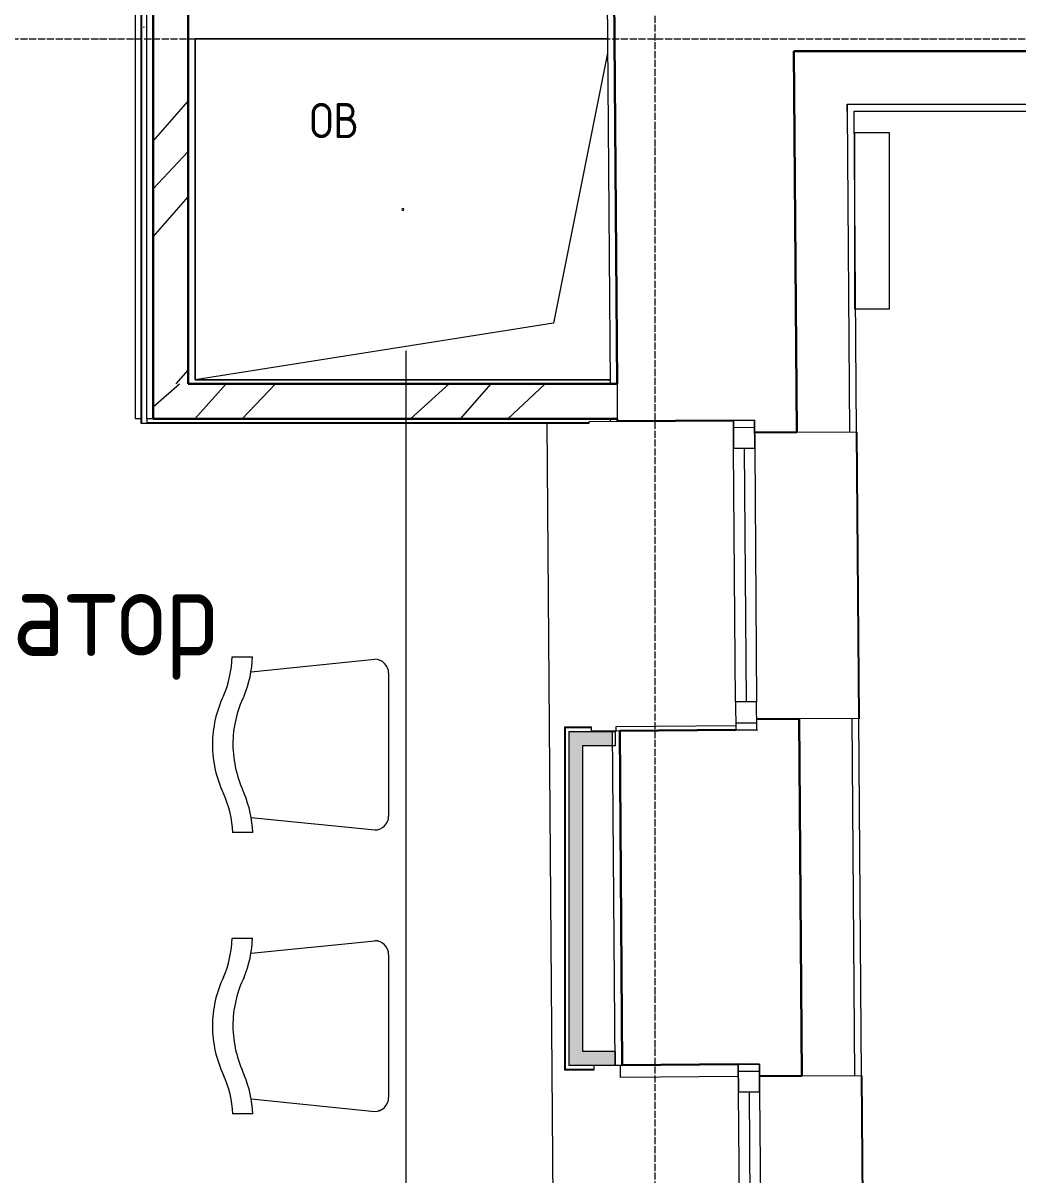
# Model space of a CAD drawing. Header units: millimetres. Extents: x -32 to 417638015, y -35 to 175284279.
# Drawn here: x 417178952 to 417181780, y 175236765 to 175240039 of the extents above; entities that cross this region are included whole.
import ezdxf
from ezdxf import colors
from ezdxf.entities.mleader import LeaderData, LeaderLine
from ezdxf.math import Vec2, Vec3

# ---------------------------------------------------------------- set-up
doc = ezdxf.new("R2010")
doc.units = ezdxf.units.MM
doc.linetypes.add('ADSK_Линия сетки', pattern=[25, 20, -2.5, 0, -2.5])
for name, color, linetype, lineweight in [('_ Окна', 7, 'Continuous', 9), ('_ЭМ_ТХобщее_слой', 7, 'Continuous', 30), ('Аннотация', 7, 'Continuous', 18), ('Обобщенные модели', 7, 'Continuous', 18), ('Окна', 7, 'Continuous', 9), ('Оси', 253, 'Continuous', 9), ('Перекрытие', 7, 'Continuous', 18), ('Стены внутренние', 7, 'Continuous', 18), ('Стены наружные', 7, 'Continuous', 18), ('Стены несущие', 7, 'Continuous', 30), ('Стены отделка', 7, 'Continuous', 30), ('Стены штриховка', 7, 'Continuous', 9), ('ТХ', 5, 'Continuous', 0), ('ШТРИХОВКА', 252, 'Continuous', 15)]:
    doc.layers.add(name, color=color, linetype=linetype, lineweight=lineweight)
doc.layers.add('_ЭМ_Надписи', color=7, linetype='Continuous')
doc.layers.add('ЭОМ_Лотки рабочие', color=5, linetype='Continuous')
doc.styles.add('GOST Common_4', font='GOST_Common.ttf', dxfattribs={"width": 0.9, "height": 199.9999999999999})
doc.styles.add('ЭОМ', font='isocpeur.ttf', dxfattribs={"width": 0.85, "height": 250})
pattern_1 = [(45, (507.3426762534655, 158.9018102923892), (-381.6608851454391, 381.6608851454391), []), (45, (642.280676253431, 158.9018102923892), (0, 763.3217702908781), []), (45, (372.4046762534417, 158.9018102923892), (0, 763.3217702908781), [])]

# ---------------------------------------------------------------- blocks, each defined once
blk = doc.blocks.new('ТХ 3 этаж')
at = {"layer": 'ТХ', "color": 8}
for p, q in [((55660.27470087976, 413.1122055511223), (55660.27470087976, 7447.859631943516)), ((55165.85495674795, 6578.351106573769), (55223.37123280102, 6578.351106573769)), ((55219.45846891637, 6535.879597012477), (55570.69174226894, 6571.453483112156)), ((55610.27470087977, 6531.870524501544), (55610.27470087977, 6125.82473791379)), ((55219.45846891637, 6121.815665402915), (55570.69174226894, 6086.241779303236)), ((55223.90379091258, 6079.104504852439), (55166.12123580383, 6079.104504852439)), ((55165.85495674795, 5778.351106573769), (55223.37123280102, 5778.351106573769)), ((55219.45846891637, 5735.879597012477), (55570.69174226894, 5771.453483112156)), ((55610.27470087977, 5731.870524501544), (55610.27470087977, 5325.82473791379)), ((55219.45846891637, 5321.815665402915), (55570.69174226894, 5286.241779303236)), ((55223.90379091258, 5279.104504852439), (55166.12123580383, 5279.104504852439))]:
    blk.add_line(p, q, dxfattribs=at)
for centre, radius, start, end in [((54862.08099950968, 6587.425698994659), 303.3739814454822, 336.7530519048522, 358.2858997655782), ((54908.06577724215, 6589.580776040209), 315.5053656936938, 337.303926942797, 357.9602610193745), ((55570.69174226921, 6531.870524501544), 39.58295861057559, 0, 90), ((55431.18661943027, 6328.697325246409), 321.8306803474504, 154.3612946009599, 179.9542785554309), ((55489.28320895659, 6328.590813659132), 321.8306803474504, 154.3612946009599, 179.9542785554309), ((55432.34569053406, 6329.208172390936), 322.9897488788007, 180.04506280802, 205.5918781134404), ((55507.36198516334, 6334.717173442827), 339.9600278277715, 180.9892830939164, 205.2718350659282), ((54866.03555717044, 6066.32418972184), 301.4106871721627, 2.379502891766039, 24.13839149051574), ((54908.59833535559, 6067.874835386057), 315.5053656918224, 2.039738980625501, 22.69607305720296), ((55570.69174226921, 6125.82473791379), 39.58295861057559, 270, 0), ((54862.08099950968, 5787.425698994659), 303.3739814454822, 336.7530519048522, 358.2858997655782), ((54908.06577724215, 5789.580776040209), 315.5053656936938, 337.303926942797, 357.9602610193745), ((55570.69174226921, 5731.870524501544), 39.58295861057559, 0, 90), ((55431.18661943027, 5528.697325246409), 321.8306803474504, 154.3612946009599, 179.9542785554309), ((55489.28320895659, 5528.590813659132), 321.8306803474504, 154.3612946009599, 179.9542785554309), ((55432.34569053406, 5529.208172390936), 322.9897488788007, 180.04506280802, 205.5918781134404), ((55507.36198516334, 5534.717173442827), 339.9600278277715, 180.9892830939164, 205.2718350659282), ((54866.03555717044, 5266.32418972184), 301.4106871721627, 2.379502891766039, 24.13839149051574), ((54908.59833535559, 5267.874835386057), 315.5053656918224, 2.039738980625501, 22.69607305720296), ((55570.69174226921, 5325.82473791379), 39.58295861057559, 270, 0)]:
    blk.add_arc(centre, radius, start, end, dxfattribs=at)
blk = doc.blocks.new('План 3 этажа')
at = {"layer": 'Стены внутренние', "lineweight": 9}
h = blk.add_hatch(dxfattribs=at)
h.set_pattern_fill('FP_1', color=8, style=0, pattern_type=2)
h.set_pattern_definition(pattern_1)
h.paths.add_polyline_path([(48029.8426762537, 7473.401810292277), (48029.8426762537, 9693.330615397404), (47929.8426762537, 9693.330615397404), (47929.84267625364, 7473.401810292277)])
h = blk.add_hatch(dxfattribs=at)
h.set_pattern_fill('FP_5', color=8, style=0, pattern_type=2)
h.set_pattern_definition([(0, (507.3426762534655, 158.9018102923892), (406.4, 101.6), [33.528, -271.272, 33.528, -271.272, -1625.6]), (0, (507.3426762534655, 158.9018102923892), (406.4, 101.6), [-609.6, 33.528, -576.072, 33.528, -271.272, -711.2]), (0, (507.3426762534655, 158.9018102923892), (406.4, 101.6), [-1524, 33.528, -169.672, 33.528, -474.472]), (120, (659.7426762534305, 209.7018102923894), (-291.1881810244989, 301.1527240979959), [33.52799999999997, -271.2719999999998, 33.52799999999997, -271.2719999999998, -1625.599999999999]), (120, (659.7426762534305, 209.7018102923894), (-291.1881810244989, 301.1527240979959), [-609.5999999999996, 33.52799999999997, -576.0719999999995, 33.52799999999997, -271.2719999999998, -711.1999999999996]), (120, (659.7426762534305, 209.7018102923894), (-291.1881810244989, 301.1527240979959), [-1523.999999999999, 33.52799999999997, -169.6719999999999, 33.52799999999997, -474.4719999999998]), (240, (710.5426762534189, 412.9018102923892), (-115.2118189755009, -402.7527240979958), [33.528, -271.272, 33.528, -271.272, -1625.6]), (240, (710.5426762534189, 412.9018102923892), (-115.2118189755009, -402.7527240979958), [-609.6, 33.528, -576.072, 33.528, -271.272, -711.2]), (240, (710.5426762534189, 412.9018102923892), (-115.2118189755009, -402.7527240979958), [-1524, 33.528, -169.672, 33.528, -474.472])])
h.paths.add_polyline_path([(47896.84267625341, 7361.401810292276), (47911.84267625341, 7361.401810292276), (47911.84267625341, 8543.299517041247), (47896.84267625347, 8543.299517041247), (47896.84267625341, 7365.915148330066)])
h = blk.add_hatch(dxfattribs=at)
h.set_pattern_fill('FP_1', color=8, style=0, pattern_type=2)
h.set_pattern_definition(pattern_1)
h.paths.add_polyline_path([(49229.48167925532, 7373.401810292274), (49249.48225526756, 7373.401810292274), (49247.71335939621, 7473.401810292268), (47929.84267625364, 7473.401810292277), (47929.84267625364, 7373.401810292274), (49049.54010505509, 7373.401810292274)])
at = {"layer": 'Стены внутренние'}
for points in [[(49151.37944700941, 6445.058669418021), (49236.52743365982, 6445.058669418021), (49236.2287567454, 6484.41210822998), (49236.2287567454, 6485.058669418021), (49111.37944700941, 6485.058669418021), (49111.37944700941, 6445.058669418021), (49117.86194947723, 6445.058669418021)], [(49111.37944700941, 5534.942978435233), (49151.37944700941, 5534.942978435233), (49151.37944700941, 6445.058669418021), (49111.37944700941, 6445.058669418021), (49111.37944700941, 5679.906245696079)], [(49185.45255227014, 5534.942978435233), (49244.65613800002, 5534.942978435233), (49244.65613800002, 5536.448765716305), (49243.42233965488, 5536.591198078412), (49243.13126492884, 5574.942978435224), (49151.37944700941, 5574.942978435224), (49151.37944700941, 5534.942978435233)]]:
    blk.add_hatch(color=8, dxfattribs=at).paths.add_polyline_path(points)
at = {"layer": '_ Окна', "color": 8, "lineweight": 18}
for p, q in [((49579.52484117131, 7369.042990811974), (49639.52311318448, 7369.498353781421)), ((49580.13199179724, 7289.045294794418), (49579.52484117131, 7369.042990811974)), ((49639.52311318448, 7369.498353781421), (49640.13026381041, 7289.500657763864)), ((49640.13026381041, 7289.500657763864), (49580.13199179724, 7289.045294794418)), ((49645.59461944376, 6569.521393605853), (49585.5963474306, 6569.066030636406)), ((49585.5963474306, 6569.066030636406), (49586.20349805652, 6489.068334618848)), ((49646.20177006969, 6489.523697588294), (49645.59461944376, 6569.521393605853)), ((49586.20349805652, 6489.068334618848), (49646.20177006969, 6489.523697588294)), ((49593.41341173943, 5539.095694410361), (49653.41168375259, 5539.551057379807)), ((49594.02056236535, 5459.097998392805), (49593.41341173943, 5539.095694410361)), ((49653.41168375259, 5539.551057379807), (49654.01883437853, 5459.553361362251)), ((49654.01883437853, 5459.553361362251), (49594.02056236535, 5459.097998392805))]:
    blk.add_line(p, q, dxfattribs=at)
at = {"layer": '_ Окна', "color": 8}
for p, q in [((49579.67662882779, 7349.043566807586), (49639.67490084096, 7349.498929777032)), ((49610.1311278038, 7289.27297627914), (49615.59548343716, 6569.29371212113)), ((49586.05171040004, 6509.067758623239), (49646.04998241321, 6509.523121592685)), ((49593.56519939591, 5519.096270405973), (49653.56347140908, 5519.551633375419)), ((49624.01969837192, 5459.325679877527), (49629.48405400528, 4739.346415719517))]:
    blk.add_line(p, q, dxfattribs=at)
at = {"layer": 'Обобщенные модели', "color": 8}
for p, q in [((48049.7914415964, 7483.901810291806), (48049.7914415964, 8453.90181029181)), ((48049.7914415964, 8453.90181029181), (49221.2811149395, 8453.90181029181)), ((49221.2811149395, 8453.90181029181), (48049.7914415964, 8453.90181029181)), ((48049.7914415964, 8453.90181029181), (48049.7914415964, 7483.901810291805)), ((49221.59225763017, 8412.905890460619), (49068.12477492975, 7645.568476958474)), ((49068.12477492975, 7645.568476958474), (48049.7914415964, 7483.901810291806)), ((49228.78736941684, 7483.901810291805), (48049.7914415964, 7483.901810291806)), ((48049.7914415964, 7483.901810291806), (49228.78736941684, 7483.901810291805))]:
    blk.add_line(p, q, dxfattribs=at)
for radius, start, end in [(2.500000000000002, 0, 180), (2.499999999999998, 120.0000000000103, 180), (2.500000000000002, 180, 0), (2.499999999999999, 239.9999999999897, 345.0000000000325), (2.500000000000002, 14.99999999996748, 90)]:
    blk.add_arc((48639.7914415964, 7968.901810291808), radius, start, end, dxfattribs=at)
at = {"layer": 'Окна', "color": 8}
for p, q in [((49639.52311318448, 7369.498353781421), (49579.52484117131, 7369.042990811974)), ((49579.52484117131, 7369.042990811974), (49580.13199179724, 7289.045294794418)), ((49640.13026381041, 7289.500657763864), (49639.52311318448, 7369.498353781421)), ((49585.5963474305, 6569.066030636406), (49580.13199179715, 7289.045294794417)), ((49640.1302638104, 7289.500657763864), (49645.59461944376, 6569.521393605853)), ((49585.5963474306, 6569.066030636406), (49586.20349805652, 6489.068334618848)), ((49646.20177006969, 6489.523697588294), (49645.59461944376, 6569.521393605853)), ((49586.20349805652, 6489.068334618848), (49646.20177006969, 6489.523697588294)), ((49653.41168375259, 5539.551057379807), (49593.41341173943, 5539.095694410361)), ((49593.41341173943, 5539.095694410361), (49594.02056236535, 5459.097998392805)), ((49654.01883437853, 5459.553361362251), (49653.41168375259, 5539.551057379807)), ((49599.48491799862, 4739.118734234793), (49594.02056236527, 5459.097998392804)), ((49654.01883437852, 5459.553361362251), (49659.48319001187, 4739.574097204239))]:
    blk.add_line(p, q, dxfattribs=at)
at = {"layer": 'Оси', "color": 8, "linetype": 'ADSK_Линия сетки'}
for p, q in [((49356.9080292919, -3523.687778418685), (49356.90802929195, 43515.24606842788)), ((-10051.7742391639, 8453.901810291998), (56512.195554265, 8453.90181029178))]:
    blk.add_line(p, q, dxfattribs=at)
at = {"layer": 'Перекрытие', "color": 8}
for p, q in [((47879.84267625364, 7373.401810292272), (47879.84267625364, 8688.317316982633)), ((47894.84267625335, 7373.401810292272), (47879.84267625364, 7373.401810292272)), ((49049.56757036247, 7361.401810292261), (49101.42687198851, 528.4604115672519)), ((49246.11444638128, 6498.949918278519), (49586.10891639721, 6501.530340785149)), ((49246.29661933257, 6484.488519293994), (49246.11444638128, 6498.949918278519)), ((49258.68264535983, 5501.251090491479), (49258.23795512802, 5536.551846294621)), ((49593.68134058721, 5503.793597058765), (49258.68264535983, 5501.251090491479))]:
    blk.add_line(p, q, dxfattribs=at)
at = {"layer": 'Стены наружные', "color": 8}
for p, q in [((49929.78038964694, 7336.700282792729), (49935.96573664859, 6521.723754613869)), ((49929.78751966765, 7335.700308106133), (49930.78749086784, 7335.707897488958)), ((49935.96527725999, 6521.723754613867), (49929.78751966765, 7335.700308106133)), ((49930.78749086784, 7335.707897488958), (49936.97283786949, 6520.731369310096)), ((49936.97283786949, 6520.731369310096), (49935.9728666693, 6520.723779927273)), ((49943.66896021506, 5506.752986391116), (49949.85430721671, 4691.776458212255)), ((49943.67609023576, 5505.753011704522), (49944.67606143595, 5505.760601087347)), ((49949.85384782811, 4691.776458212254), (49943.67609023576, 5505.753011704522)), ((49944.67606143595, 5505.760601087347), (49950.8614084376, 4690.784072908485))]:
    blk.add_line(p, q, dxfattribs=at)
at = {"layer": 'Стены несущие', "color": 8}
for p, q in [((47929.8426762537, 9793.330615397397), (47929.84267625358, 7373.401810292266)), ((49237.68096542684, 8928.3306153974), (49248.72329512727, 7473.401810292261)), ((48029.84267625358, 7473.401810292266), (48029.84267625364, 8685.9587658302)), ((49751.56635045348, 8418.3306153974), (56116.02138786973, 8418.330615397383)), ((49751.56635045348, 8418.3306153974), (49759.78528560966, 7335.410087712632)), ((49248.72329512727, 7473.401810292261), (48029.84267625358, 7473.401810292266)), ((47929.84267625358, 7373.401810292266), (49249.48225526756, 7373.401810292261)), ((49249.53434509889, 7366.538494480022), (49249.48225526756, 7373.401810292261)), ((49249.53434509889, 7366.538494480022), (49579.52484117134, 7369.042990811974)), ((49639.78874158335, 7334.499361773739), (49759.78528560966, 7335.410087712634)), ((49765.97063261131, 6520.43355953377), (49645.974088585, 6519.522833594879)), ((49765.97063261131, 6520.43355953377), (49773.67385617777, 5505.462791311019)), ((49586.20349805657, 6489.06833461885), (49256.21300198411, 6486.563838286894)), ((49263.422915667, 5536.591198078409), (49256.21300198411, 6486.563838286894)), ((49646.20177006972, 6489.523697588295), (49646.21694883535, 6487.523755187854)), ((49263.422915667, 5536.591198078409), (49593.41341173946, 5539.095694410361)), ((49653.67731215147, 5504.552065372126), (49773.67385617777, 5505.462791311017))]:
    blk.add_line(p, q, dxfattribs=at)
at = {"layer": 'Стены отделка', "color": 8, "lineweight": 9}
for p, q in [((49217.52844859665, 8948.350219843353), (49228.72271911509, 7473.401810292261)), ((47894.84267625341, 8543.299517041243), (47894.84267625335, 7361.401810292272)), ((47911.84267625335, 7373.40181029227), (47911.84267625341, 8543.299517041243)), ((49902.70911075536, 8268.330615397408), (49902.70911075536, 8248.330615397412)), ((49902.70911075536, 8268.330615397397), (56267.2394509812, 8268.330615397368)), ((49902.8609027834, 8248.330615397412), (49902.70911075536, 8268.330615397397)), ((49922.86147879565, 8248.330615397412), (56287.24010508211, 8248.330615397372)), ((49929.78038964694, 7336.700282792729), (49922.86147879565, 8248.330615397412)), ((50023.33041352825, 8186.544138378243), (49923.33041352825, 8186.544138378241)), ((49923.33041352825, 8186.544138378241), (49923.33041352825, 7686.544138378243)), ((50023.33041352825, 7686.544138378243), (50023.33041352825, 8186.544138378243)), ((49923.33041352825, 7686.544138378243), (50023.33041352825, 7686.544138378243)), ((47929.84267625358, 7373.401810292266), (47911.84267625335, 7373.401810292272)), ((49229.48167925538, 7373.401810292261), (49229.53492109448, 7366.386706823537)), ((47894.84267625335, 7361.401810292272), (49169.57102643559, 7361.401810292266)), ((49169.53664908133, 7365.931343854091), (49249.53434509889, 7366.538494480022)), ((49169.57102643559, 7361.401810292266), (49169.53664908133, 7365.931343854091)), ((49759.78528560966, 7335.410087712632), (49929.78038964694, 7336.700282792729)), ((49935.96573664859, 6521.723754613869), (49765.97063261125, 6520.43355953377)), ((49765.97063261125, 6520.43355953377), (49765.97063261131, 6520.43355953377)), ((49943.66896021506, 5506.752986391116), (49935.96573664859, 6521.723754613869)), ((49099.37944700936, 6495.058669418012), (49099.37944700936, 5524.942978435226)), ((49176.13104635023, 6497.058669418014), (49101.37944700936, 6497.058669418014)), ((49111.37944700936, 6485.058669418014), (49111.37944700936, 5534.942978435222)), ((49111.37944700936, 6485.058669418012), (49244.65613799996, 6485.058669418016)), ((49176.21530596656, 6485.956687660965), (49176.13104635023, 6497.058669418014)), ((49256.21300198411, 6486.563838286894), (49176.21530596656, 6485.956687660965)), ((49243.4234916626, 5536.439410421924), (49236.21357797971, 6486.412050630411)), ((49244.65613799996, 6445.058669418016), (49244.65613799996, 6485.058669418016)), ((49151.37944700936, 5574.942978435222), (49151.37944700936, 6445.058669418014)), ((49151.37944700936, 6445.058669418014), (49244.65613799996, 6445.058669418016)), ((49244.65613799996, 5574.942978435222), (49151.37944700936, 5574.942978435222)), ((49244.65613799996, 5534.942978435222), (49244.65613799996, 5574.942978435222)), ((49244.65613799996, 5534.942978435222), (49111.37944700936, 5534.942978435224)), ((49183.52419616515, 5522.942978435224), (49183.43312094832, 5534.942978435224)), ((49243.4234916626, 5536.439410421924), (49263.422915667, 5536.591198078409)), ((49101.37944700936, 5522.942978435224), (49183.52419616515, 5522.942978435224)), ((49773.67385617777, 5505.462791311019), (49943.66896021506, 5506.752986391116))]:
    blk.add_line(p, q, dxfattribs=at)
at = {"layer": 'Стены штриховка', "color": 8}
for p, q in [((47896.84267625341, 8543.299517041243), (47896.84267625335, 7361.40181029227)), ((49902.8609027834, 8248.330615397412), (49909.78096564254, 7336.548495136246)), ((49248.72329512727, 7473.401810292261), (49249.48225526756, 7373.401810292261)), ((47911.84267625335, 7373.401810292272), (47911.84267625335, 7361.401810292272)), ((47911.84267625335, 7363.401810292272), (49169.55584723281, 7363.401810292268)), ((49915.96631264419, 6521.571966957385), (49923.66953621065, 5506.601198734633)), ((49101.37944700936, 6497.058669418014), (49099.37944700936, 6497.058669418014)), ((49099.37944700936, 6497.058669418014), (49099.37944700936, 6495.058669418012)), ((49176.14622555301, 6495.058669418014), (49099.37944700936, 6495.058669418012)), ((49101.37944700936, 6497.058669418014), (49101.37944700936, 5522.942978435224)), ((49099.37944700936, 5524.942978435226), (49183.50901696231, 5524.942978435226)), ((49099.37944700936, 5524.942978435226), (49099.37944700936, 5522.942978435224)), ((49099.37944700936, 5522.942978435224), (49101.37944700936, 5522.942978435224))]:
    blk.add_line(p, q, dxfattribs=at)
at = {"layer": 'ЭОМ_Лотки рабочие'}
blk.add_blockref('ТХ 3 этаж', (-7010.895253870607, 118.5421783487909), dxfattribs=at)
at = {"layer": 'Аннотация', "color": 8, "lineweight": 9, "insert": (48374.81658677117, 8271.341221227154), "char_height": 100, "width": 156.348, "attachment_point": 1, "line_spacing_factor": 1.022765581104984, "style": 'GOST Common_4'}
blk.add_mtext('\\pxt3.6,7.2,10.8,14.4,18,21.6,25.2,28.8,32.4,36,39.6,43.2,46.8,50.4,54,57.6,61.2,64.8,68.4,72,75.6,79.2,82.8,86.4,90,93.6,97.2,100.8,104.4,108,111.6,115.2;{ОВ}', dxfattribs=at)
blk = doc.blocks.new('_ЭМ_ТХ2_3 этаж_нов')
at = {"layer": 'ТХ', "color": 8}
for p, q in [((54642.47141771746, 377.7525736078678), (54642.47141771746, 7412.500000000276)), ((54148.05167358565, 6542.991474630544), (54205.56794963872, 6542.991474630544)), ((54201.65518575408, 6500.519965069252), (54552.88845910665, 6536.093851168931)), ((54592.47141771748, 6496.510892558348), (54592.47141771748, 6090.465105970565)), ((54201.65518575408, 6086.45603345969), (54552.88845910665, 6050.882147360011)), ((54206.10050775028, 6043.744872909214), (54148.31795264153, 6043.744872909214)), ((54148.05167358565, 5742.991474630544), (54205.56794963872, 5742.991474630544)), ((54201.65518575408, 5700.519965069252), (54552.88845910665, 5736.093851168931)), ((54592.47141771748, 5696.510892558348), (54592.47141771748, 5290.465105970565)), ((54201.65518575408, 5286.45603345969), (54552.88845910665, 5250.882147360011)), ((54206.10050775028, 5243.744872909214), (54148.31795264153, 5243.744872909214))]:
    blk.add_line(p, q, dxfattribs=at)
for centre, radius, start, end in [((53844.27771634738, 6552.066067051463), 303.3739814454822, 336.7530519051813, 358.2858997655657), ((53890.26249407986, 6554.221144096955), 315.5053656936938, 337.3039269431187, 357.9602610194042), ((54552.8884591069, 6496.510892558348), 39.58295861057559, 0, 90.00000000041689), ((54413.38333626797, 6293.337693303154), 321.8306803474504, 154.3612946005991, 179.9542785554309), ((54471.47992579429, 6293.231181715935), 321.8306803474504, 154.3612946005991, 179.9542785554309), ((54414.54240737176, 6293.84854044774), 322.9897488788007, 180.04506280802, 205.5918781138005), ((54489.55870200104, 6299.357541499572), 339.9600278277715, 180.9892830939164, 205.2718350659282), ((53848.23227400814, 6030.964557778585), 301.4106871721627, 2.37950289174873, 24.1383914908567), ((53890.79505219329, 6032.515203442861), 315.5053656918224, 2.039738980595825, 22.69607305688126), ((54552.8884591069, 6090.465105970594), 39.58295861057559, 269.9999999995831, 0), ((53844.27771634738, 5752.066067051463), 303.3739814454822, 336.7530519051813, 358.2858997655657), ((53890.26249407986, 5754.221144096955), 315.5053656936938, 337.3039269431187, 357.9602610194042), ((54552.8884591069, 5696.510892558348), 39.58295861057559, 0, 90.00000000041689), ((54413.38333626797, 5493.337693303154), 321.8306803474504, 154.3612946005991, 179.9542785554309), ((54471.47992579429, 5493.231181715935), 321.8306803474504, 154.3612946005991, 179.9542785554309), ((54414.54240737176, 5493.84854044774), 322.9897488788007, 180.04506280802, 205.5918781138005), ((54489.55870200104, 5499.357541499572), 339.9600278277715, 180.9892830939164, 205.2718350659282), ((53848.23227400814, 5230.964557778585), 301.4106871721627, 2.37950289174873, 24.1383914908567), ((53890.79505219329, 5232.515203442861), 315.5053656918224, 2.039738980595825, 22.69607305688126), ((54552.8884591069, 5290.465105970594), 39.58295861057559, 269.9999999995831, 0)]:
    blk.add_arc(centre, radius, start, end, dxfattribs=at)

msp = doc.modelspace()

# ---------------------------------------------------------------- block references
at = {"layer": '_ЭМ_ТХобщее_слой', "lineweight": 50}
msp.add_blockref('_ЭМ_ТХ2_3 этаж_нов', (417125398.491967, 175231694.5649611), dxfattribs=at)
at = {"layer": 'ШТРИХОВКА'}
msp.add_blockref('План 3 этажа', (417131391.5839376, 175231540.6631508), dxfattribs=at)

# ---------------------------------------------------------------- leaders
at = {"layer": '_ЭМ_Надписи', "color": 7, "ltscale": 5}
ml = msp.add_multileader_mtext('Standard', dxfattribs=at)
ml.set_content('{\\fGOST Common|b0|i0|c204|p34;\\W0.9;\\C256;3ЩРС-2\\fISOCPEUR|b0|i0|c204|p34;\\W0.85; Гр.5\\P\\pxql;школьный информатор\\P\\pq*;\\fGOST Common|b0|i0|c0|p34;\\W0.9;h=1.8\\fGOST Common|b0|i0|c204|p34;м}', color=1, style='ЭОМ')
ml.set_leader_properties()
ml.build(insert=Vec2(0, 0))
ml.multileader.update_dxf_attribs({"text_left_attachment_type": 6, "text_right_attachment_type": 6, "dogleg_length": 0, "arrow_head_size": 200})
ctx = ml.context
ctx.base_point, ctx.char_height, ctx.arrow_head_size, ctx.landing_gap_size, ctx.plane_origin = Vec3(417176436.8419186, 175238607.0490691, -64.26463315267222), 250, 200, 0, Vec3(417152879.6258435, 175254458.6875731, -64.26463315267222)
ctx.left_attachment, ctx.right_attachment = 6, 6
notes = []
notes.append((ctx, [(0, (1, 1, 0), (417176436.8419186, 175238607.0490691, -64.26463315267222), (1, 0), 0, [(0, [(417176084.1765336, 175239488.7153855, -64.26463315267222)], 0, [])])]))
ctx.mtext.insert, ctx.mtext.width, ctx.mtext.defined_height, ctx.mtext.flow_direction = Vec3(417176436.8419186, 175238907.0490691, -64.26463315267222), 3113.025245752809, 545.6159617257083, 5
for ctx, leaders in notes:
    for number, flags, end, landing, length, lines in leaders:
        leader = LeaderData()
        leader.index, (leader.has_last_leader_line, leader.has_dogleg_vector, leader.attachment_direction) = number, flags
        leader.last_leader_point, leader.dogleg_vector, leader.dogleg_length = Vec3(end), Vec3(landing), length
        for number, points, colour, breaks in lines:
            line = LeaderLine()
            line.index, line.vertices, line.color, line.breaks = number, Vec3.list(points), colors.encode_raw_color(colour), breaks
            leader.lines.append(line)
        ctx.leaders.append(leader)

doc.saveas('drawing.dxf')
